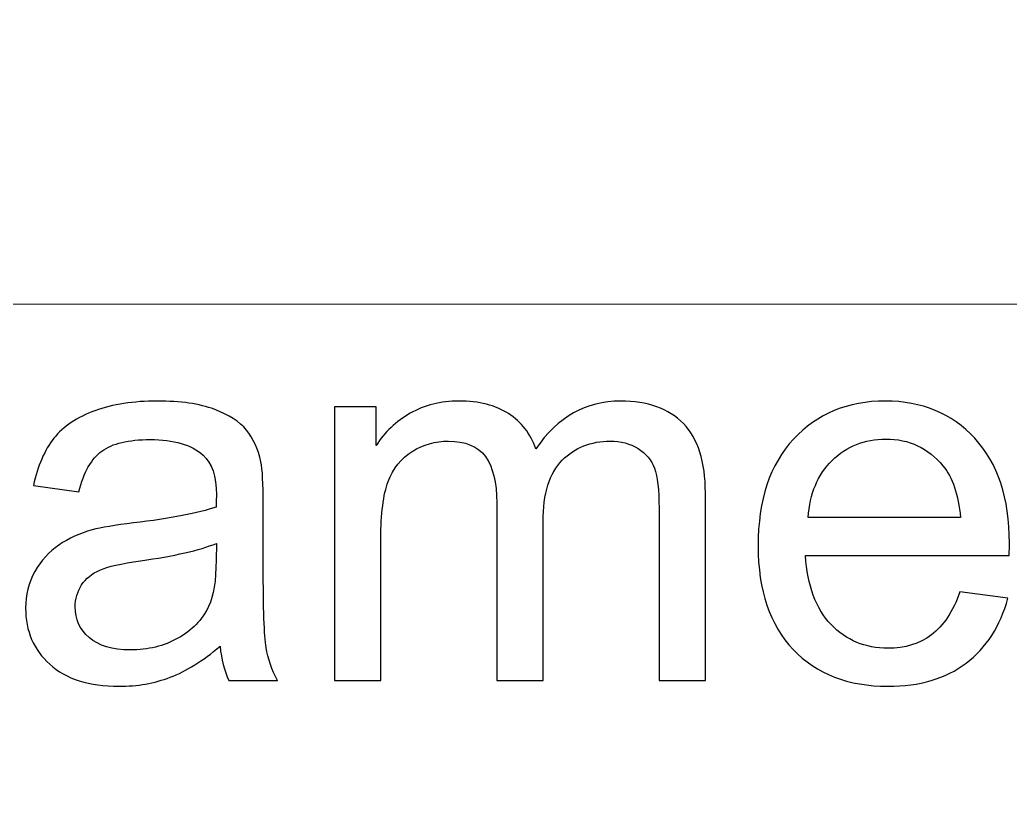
# Model space of a CAD drawing. Header units: centimetres. Extents: x -29.7 to 21.6, y -14.4 to 13.7.
# Drawn here: x -5.247 to -4.154, y 11.094 to 11.954 of the extents above; entities that cross this region are included whole.
import ezdxf

# ---------------------------------------------------------------- set-up
doc = ezdxf.new("R2010")
doc.units = ezdxf.units.CM
doc.header["$MEASUREMENT"] = 0
doc.layers.add('Layer 1', color=7, linetype='Continuous')

msp = doc.modelspace()

# ---------------------------------------------------------------- linework, layer by layer
at = {"layer": 'Layer 1', "color": 1, "lineweight": 9}
for points, knots in [([(-9.06641, 9.70732), (-9.06641, 9.70732), (-9.06641, 13.6953), (-9.06641, 13.6953), (-9.06641, 13.6953), (-9.06641, 13.6953), (0.90354, 13.6953), (0.90354, 13.6953), (0.90354, 13.6953), (0.90354, 13.6953), (0.90354, 9.70732), (0.90354, 9.70732)], [0, 0, 0, 0, 0.25, 0.25, 0.25, 0.25, 0.5, 0.5, 0.5, 0.5, 1, 1, 1, 1]), ([(-1.62536, 11.01684), (-1.62536, 11.01684), (-6.10101, 11.01684), (-6.10101, 11.01684), (-6.10101, 11.01684), (-6.10101, 11.01684), (-6.10101, 11.64086), (-6.10101, 11.64086), (-6.10101, 11.64086), (-6.10101, 11.64086), (-1.62536, 11.64086), (-1.62536, 11.64086), (-1.62536, 11.64086), (-1.62536, 11.64086), (-1.62536, 11.01684), (-1.62536, 11.01684)], [0, 0, 0, 0, 0.2, 0.2, 0.2, 0.2, 0.4, 0.4, 0.4, 0.4, 0.6, 0.6, 0.6, 0.6, 1, 1, 1, 1]), ([(-1.62536, 11.01684), (-1.62536, 11.01684), (-6.10101, 11.01684), (-6.10101, 11.01684), (-6.10101, 11.01684), (-6.10101, 11.01684), (-6.10101, 11.64086), (-6.10101, 11.64086), (-6.10101, 11.64086), (-6.10101, 11.64086), (-1.62536, 11.64086), (-1.62536, 11.64086), (-1.62536, 11.64086), (-1.62536, 11.64086), (-1.62536, 11.01684), (-1.62536, 11.01684)], [0, 0, 0, 0, 0.2, 0.2, 0.2, 0.2, 0.4, 0.4, 0.4, 0.4, 0.6, 0.6, 0.6, 0.6, 1, 1, 1, 1]), ([(-5.02576, 11.2637), (-5.04474, 11.24753), (-5.06304, 11.2362), (-5.08058, 11.22951), (-5.08058, 11.22951), (-5.09811, 11.22283), (-5.1169, 11.21954), (-5.13704, 11.21954), (-5.13704, 11.21954), (-5.17016, 11.21954), (-5.19564, 11.22758), (-5.21346, 11.24375), (-5.21346, 11.24375), (-5.23128, 11.25983), (-5.24019, 11.28046), (-5.24019, 11.30554), (-5.24019, 11.30554), (-5.24019, 11.32027), (-5.2368, 11.33373), (-5.23012, 11.34593), (-5.23012, 11.34593), (-5.22334, 11.35813), (-5.21452, 11.36782), (-5.20368, 11.37518), (-5.20368, 11.37518), (-5.19273, 11.38254), (-5.18053, 11.38816), (-5.16687, 11.39194), (-5.16687, 11.39194), (-5.1568, 11.39455), (-5.14159, 11.39707), (-5.12135, 11.39959), (-5.12135, 11.39959), (-5.08009, 11.40443), (-5.04958, 11.41034), (-5.03011, 11.41712), (-5.03011, 11.41712), (-5.02992, 11.42409), (-5.02982, 11.42855), (-5.02982, 11.43039), (-5.02982, 11.43039), (-5.02982, 11.45111), (-5.03467, 11.46574), (-5.04435, 11.47426), (-5.04435, 11.47426), (-5.05743, 11.48579), (-5.07689, 11.4915), (-5.10266, 11.4915), (-5.10266, 11.4915), (-5.12677, 11.4915), (-5.1446, 11.48724), (-5.15602, 11.47881), (-5.15602, 11.47881), (-5.16755, 11.47039), (-5.17598, 11.45547), (-5.1815, 11.43397), (-5.1815, 11.43397), (-5.1815, 11.43397), (-5.23147, 11.44094), (-5.23147, 11.44094), (-5.23147, 11.44094), (-5.22692, 11.46235), (-5.21946, 11.47969), (-5.209, 11.49286), (-5.209, 11.49286), (-5.19854, 11.50603), (-5.18343, 11.5161), (-5.16368, 11.52327), (-5.16368, 11.52327), (-5.14401, 11.53034), (-5.12106, 11.53392), (-5.0951, 11.53392), (-5.0951, 11.53392), (-5.06934, 11.53392), (-5.04832, 11.53092), (-5.03215, 11.52482), (-5.03215, 11.52482), (-5.01607, 11.51872), (-5.00416, 11.51116), (-4.9966, 11.50196), (-4.9966, 11.50196), (-4.98905, 11.49276), (-4.98372, 11.48114), (-4.98062, 11.46709), (-4.98062, 11.46709), (-4.97898, 11.45838), (-4.9781, 11.44269), (-4.9781, 11.42012), (-4.9781, 11.42012), (-4.9781, 11.42012), (-4.9781, 11.35232), (-4.9781, 11.35232), (-4.9781, 11.35232), (-4.9781, 11.30496), (-4.97704, 11.27503), (-4.97491, 11.26235), (-4.97491, 11.26235), (-4.97287, 11.24966), (-4.96861, 11.23755), (-4.96241, 11.22593), (-4.96241, 11.22593), (-4.96241, 11.22593), (-5.01588, 11.22593), (-5.01588, 11.22593), (-5.01588, 11.22593), (-5.02101, 11.23668), (-5.0243, 11.24927), (-5.02576, 11.2637)], [0, 0, 0, 0, 0.0357143, 0.0357143, 0.0357143, 0.0357143, 0.0714286, 0.0714286, 0.0714286, 0.0714286, 0.1071429, 0.1071429, 0.1071429, 0.1071429, 0.1428571, 0.1428571, 0.1428571, 0.1428571, 0.1785714, 0.1785714, 0.1785714, 0.1785714, 0.2142857, 0.2142857, 0.2142857, 0.2142857, 0.25, 0.25, 0.25, 0.25, 0.2857143, 0.2857143, 0.2857143, 0.2857143, 0.3214286, 0.3214286, 0.3214286, 0.3214286, 0.3571429, 0.3571429, 0.3571429, 0.3571429, 0.3928571, 0.3928571, 0.3928571, 0.3928571, 0.4285714, 0.4285714, 0.4285714, 0.4285714, 0.4642857, 0.4642857, 0.4642857, 0.4642857, 0.5, 0.5, 0.5, 0.5, 0.5357143, 0.5357143, 0.5357143, 0.5357143, 0.5714286, 0.5714286, 0.5714286, 0.5714286, 0.6071429, 0.6071429, 0.6071429, 0.6071429, 0.6428571, 0.6428571, 0.6428571, 0.6428571, 0.6785714, 0.6785714, 0.6785714, 0.6785714, 0.7142857, 0.7142857, 0.7142857, 0.7142857, 0.75, 0.75, 0.75, 0.75, 0.7857143, 0.7857143, 0.7857143, 0.7857143, 0.8214286, 0.8214286, 0.8214286, 0.8214286, 0.8571429, 0.8571429, 0.8571429, 0.8571429, 0.8928571, 0.8928571, 0.8928571, 0.8928571, 0.9285714, 0.9285714, 0.9285714, 0.9285714, 1, 1, 1, 1]), ([(-4.89956, 11.22593), (-4.89956, 11.22593), (-4.89956, 11.52753), (-4.89956, 11.52753), (-4.89956, 11.52753), (-4.89956, 11.52753), (-4.85365, 11.52753), (-4.85365, 11.52753), (-4.85365, 11.52753), (-4.85365, 11.52753), (-4.85365, 11.48492), (-4.85365, 11.48492), (-4.85365, 11.48492), (-4.84425, 11.49964), (-4.83166, 11.51155), (-4.81597, 11.52046), (-4.81597, 11.52046), (-4.80028, 11.52947), (-4.78246, 11.53392), (-4.76241, 11.53392), (-4.76241, 11.53392), (-4.74014, 11.53392), (-4.72183, 11.52927), (-4.70759, 11.52007), (-4.70759, 11.52007), (-4.69336, 11.51078), (-4.68328, 11.49789), (-4.67747, 11.48124), (-4.67747, 11.48124), (-4.65345, 11.51639), (-4.62236, 11.53392), (-4.58401, 11.53392), (-4.58401, 11.53392), (-4.55398, 11.53392), (-4.53084, 11.52569), (-4.51476, 11.50913), (-4.51476, 11.50913), (-4.49858, 11.49257), (-4.49045, 11.46709), (-4.49045, 11.43271), (-4.49045, 11.43271), (-4.49045, 11.43271), (-4.49045, 11.22593), (-4.49045, 11.22593), (-4.49045, 11.22593), (-4.49045, 11.22593), (-4.54159, 11.22593), (-4.54159, 11.22593), (-4.54159, 11.22593), (-4.54159, 11.22593), (-4.54159, 11.41576), (-4.54159, 11.41576), (-4.54159, 11.41576), (-4.54159, 11.4361), (-4.54333, 11.45082), (-4.54662, 11.45983), (-4.54662, 11.45983), (-4.54992, 11.46884), (-4.55592, 11.47601), (-4.56473, 11.48153), (-4.56473, 11.48153), (-4.57345, 11.48705), (-4.58372, 11.48976), (-4.59544, 11.48976), (-4.59544, 11.48976), (-4.61674, 11.48976), (-4.63437, 11.48269), (-4.64842, 11.46864), (-4.64842, 11.46864), (-4.66246, 11.4545), (-4.66943, 11.43194), (-4.66943, 11.40094), (-4.66943, 11.40094), (-4.66943, 11.40094), (-4.66943, 11.22593), (-4.66943, 11.22593), (-4.66943, 11.22593), (-4.66943, 11.22593), (-4.72057, 11.22593), (-4.72057, 11.22593), (-4.72057, 11.22593), (-4.72057, 11.22593), (-4.72057, 11.42167), (-4.72057, 11.42167), (-4.72057, 11.42167), (-4.72057, 11.44433), (-4.72474, 11.46138), (-4.73307, 11.47271), (-4.73307, 11.47271), (-4.74139, 11.48404), (-4.75505, 11.48976), (-4.77394, 11.48976), (-4.77394, 11.48976), (-4.78827, 11.48976), (-4.80154, 11.48598), (-4.81374, 11.47843), (-4.81374, 11.47843), (-4.82595, 11.47087), (-4.83476, 11.45983), (-4.84028, 11.44521), (-4.84028, 11.44521), (-4.84571, 11.43068), (-4.84842, 11.40966), (-4.84842, 11.38225), (-4.84842, 11.38225), (-4.84842, 11.38225), (-4.84842, 11.22593), (-4.84842, 11.22593), (-4.84842, 11.22593), (-4.84842, 11.22593), (-4.89956, 11.22593), (-4.89956, 11.22593)], [0, 0, 0, 0, 0.0344828, 0.0344828, 0.0344828, 0.0344828, 0.0689655, 0.0689655, 0.0689655, 0.0689655, 0.1034483, 0.1034483, 0.1034483, 0.1034483, 0.137931, 0.137931, 0.137931, 0.137931, 0.1724138, 0.1724138, 0.1724138, 0.1724138, 0.2068966, 0.2068966, 0.2068966, 0.2068966, 0.2413793, 0.2413793, 0.2413793, 0.2413793, 0.2758621, 0.2758621, 0.2758621, 0.2758621, 0.3103448, 0.3103448, 0.3103448, 0.3103448, 0.3448276, 0.3448276, 0.3448276, 0.3448276, 0.3793103, 0.3793103, 0.3793103, 0.3793103, 0.4137931, 0.4137931, 0.4137931, 0.4137931, 0.4482759, 0.4482759, 0.4482759, 0.4482759, 0.4827586, 0.4827586, 0.4827586, 0.4827586, 0.5172414, 0.5172414, 0.5172414, 0.5172414, 0.5517241, 0.5517241, 0.5517241, 0.5517241, 0.5862069, 0.5862069, 0.5862069, 0.5862069, 0.6206897, 0.6206897, 0.6206897, 0.6206897, 0.6551724, 0.6551724, 0.6551724, 0.6551724, 0.6896552, 0.6896552, 0.6896552, 0.6896552, 0.7241379, 0.7241379, 0.7241379, 0.7241379, 0.7586207, 0.7586207, 0.7586207, 0.7586207, 0.7931034, 0.7931034, 0.7931034, 0.7931034, 0.8275862, 0.8275862, 0.8275862, 0.8275862, 0.862069, 0.862069, 0.862069, 0.862069, 0.8965517, 0.8965517, 0.8965517, 0.8965517, 0.9310345, 0.9310345, 0.9310345, 0.9310345, 1, 1, 1, 1]), ([(-4.20977, 11.32356), (-4.20977, 11.32356), (-4.15689, 11.31658), (-4.15689, 11.31658), (-4.15689, 11.31658), (-4.16512, 11.28588), (-4.18052, 11.26196), (-4.20299, 11.24501), (-4.20299, 11.24501), (-4.22546, 11.22806), (-4.25413, 11.21954), (-4.28909, 11.21954), (-4.28909, 11.21954), (-4.33306, 11.21954), (-4.36793, 11.2331), (-4.39369, 11.26022), (-4.39369, 11.26022), (-4.41946, 11.28724), (-4.43234, 11.3253), (-4.43234, 11.37421), (-4.43234, 11.37421), (-4.43234, 11.42477), (-4.41936, 11.46409), (-4.39331, 11.49199), (-4.39331, 11.49199), (-4.36725, 11.51998), (-4.33345, 11.53392), (-4.2919, 11.53392), (-4.2919, 11.53392), (-4.25171, 11.53392), (-4.21887, 11.52027), (-4.1934, 11.49286), (-4.1934, 11.49286), (-4.16793, 11.46545), (-4.15514, 11.4269), (-4.15514, 11.37721), (-4.15514, 11.37721), (-4.15514, 11.37421), (-4.15524, 11.36966), (-4.15543, 11.36366), (-4.15543, 11.36366), (-4.15543, 11.36366), (-4.38004, 11.36366), (-4.38004, 11.36366), (-4.38004, 11.36366), (-4.3781, 11.33063), (-4.3688, 11.30525), (-4.35195, 11.28772), (-4.35195, 11.28772), (-4.33519, 11.27019), (-4.31418, 11.26138), (-4.28909, 11.26138), (-4.28909, 11.26138), (-4.2704, 11.26138), (-4.25442, 11.26632), (-4.24125, 11.2762), (-4.24125, 11.2762), (-4.22798, 11.28608), (-4.21752, 11.30186), (-4.20977, 11.32356)], [0, 0, 0, 0, 0.0625, 0.0625, 0.0625, 0.0625, 0.125, 0.125, 0.125, 0.125, 0.1875, 0.1875, 0.1875, 0.1875, 0.25, 0.25, 0.25, 0.25, 0.3125, 0.3125, 0.3125, 0.3125, 0.375, 0.375, 0.375, 0.375, 0.4375, 0.4375, 0.4375, 0.4375, 0.5, 0.5, 0.5, 0.5, 0.5625, 0.5625, 0.5625, 0.5625, 0.625, 0.625, 0.625, 0.625, 0.6875, 0.6875, 0.6875, 0.6875, 0.75, 0.75, 0.75, 0.75, 0.8125, 0.8125, 0.8125, 0.8125, 0.875, 0.875, 0.875, 0.875, 1, 1, 1, 1]), ([(-4.37713, 11.4055), (-4.37713, 11.4055), (-4.20919, 11.4055), (-4.20919, 11.4055), (-4.20919, 11.4055), (-4.21142, 11.43087), (-4.21791, 11.44985), (-4.22846, 11.46254), (-4.22846, 11.46254), (-4.24464, 11.4822), (-4.26575, 11.49208), (-4.29161, 11.49208), (-4.29161, 11.49208), (-4.31505, 11.49208), (-4.33471, 11.48424), (-4.35069, 11.46855), (-4.35069, 11.46855), (-4.36658, 11.45286), (-4.37539, 11.43184), (-4.37713, 11.4055)], [0, 0, 0, 0, 0.1666667, 0.1666667, 0.1666667, 0.1666667, 0.3333333, 0.3333333, 0.3333333, 0.3333333, 0.5, 0.5, 0.5, 0.5, 0.6666667, 0.6666667, 0.6666667, 0.6666667, 1, 1, 1, 1]), ([(-5.02982, 11.37702), (-5.04842, 11.36947), (-5.07631, 11.36307), (-5.11351, 11.35784), (-5.11351, 11.35784), (-5.13462, 11.35484), (-5.14953, 11.35145), (-5.15825, 11.34767), (-5.15825, 11.34767), (-5.16697, 11.3439), (-5.17365, 11.33838), (-5.1784, 11.33121), (-5.1784, 11.33121), (-5.18314, 11.32395), (-5.18556, 11.31591), (-5.18556, 11.307), (-5.18556, 11.307), (-5.18556, 11.29353), (-5.18043, 11.2822), (-5.17007, 11.27319), (-5.17007, 11.27319), (-5.1597, 11.26419), (-5.1446, 11.25963), (-5.12474, 11.25963), (-5.12474, 11.25963), (-5.10508, 11.25963), (-5.08755, 11.2639), (-5.07215, 11.27252), (-5.07215, 11.27252), (-5.05685, 11.28104), (-5.04551, 11.29276), (-5.03835, 11.30758), (-5.03835, 11.30758), (-5.03283, 11.3191), (-5.03011, 11.33605), (-5.03011, 11.35843), (-5.03011, 11.35843), (-5.03011, 11.35843), (-5.02982, 11.37702), (-5.02982, 11.37702)], [0, 0, 0, 0, 0.0909091, 0.0909091, 0.0909091, 0.0909091, 0.1818182, 0.1818182, 0.1818182, 0.1818182, 0.2727273, 0.2727273, 0.2727273, 0.2727273, 0.3636364, 0.3636364, 0.3636364, 0.3636364, 0.4545455, 0.4545455, 0.4545455, 0.4545455, 0.5454545, 0.5454545, 0.5454545, 0.5454545, 0.6363636, 0.6363636, 0.6363636, 0.6363636, 0.7272727, 0.7272727, 0.7272727, 0.7272727, 0.8181818, 0.8181818, 0.8181818, 0.8181818, 1, 1, 1, 1])]:
    msp.add_open_spline(points, degree=3, knots=knots, dxfattribs=at)
at = {"layer": 'Layer 1', "color": 250}
for points, knots in [([(-5.02576, 11.2637), (-5.04474, 11.24753), (-5.06304, 11.2362), (-5.08058, 11.22951), (-5.08058, 11.22951), (-5.09811, 11.22283), (-5.1169, 11.21954), (-5.13704, 11.21954), (-5.13704, 11.21954), (-5.17016, 11.21954), (-5.19564, 11.22758), (-5.21346, 11.24375), (-5.21346, 11.24375), (-5.23128, 11.25983), (-5.24019, 11.28046), (-5.24019, 11.30554), (-5.24019, 11.30554), (-5.24019, 11.32027), (-5.2368, 11.33373), (-5.23012, 11.34593), (-5.23012, 11.34593), (-5.22334, 11.35813), (-5.21452, 11.36782), (-5.20368, 11.37518), (-5.20368, 11.37518), (-5.19273, 11.38254), (-5.18053, 11.38816), (-5.16687, 11.39194), (-5.16687, 11.39194), (-5.1568, 11.39455), (-5.14159, 11.39707), (-5.12135, 11.39959), (-5.12135, 11.39959), (-5.08009, 11.40443), (-5.04958, 11.41034), (-5.03011, 11.41712), (-5.03011, 11.41712), (-5.02992, 11.42409), (-5.02982, 11.42855), (-5.02982, 11.43039), (-5.02982, 11.43039), (-5.02982, 11.45111), (-5.03467, 11.46574), (-5.04435, 11.47426), (-5.04435, 11.47426), (-5.05743, 11.48579), (-5.07689, 11.4915), (-5.10266, 11.4915), (-5.10266, 11.4915), (-5.12677, 11.4915), (-5.1446, 11.48724), (-5.15602, 11.47881), (-5.15602, 11.47881), (-5.16755, 11.47039), (-5.17598, 11.45547), (-5.1815, 11.43397), (-5.1815, 11.43397), (-5.1815, 11.43397), (-5.23147, 11.44094), (-5.23147, 11.44094), (-5.23147, 11.44094), (-5.22692, 11.46235), (-5.21946, 11.47969), (-5.209, 11.49286), (-5.209, 11.49286), (-5.19854, 11.50603), (-5.18343, 11.5161), (-5.16368, 11.52327), (-5.16368, 11.52327), (-5.14401, 11.53034), (-5.12106, 11.53392), (-5.0951, 11.53392), (-5.0951, 11.53392), (-5.06934, 11.53392), (-5.04832, 11.53092), (-5.03215, 11.52482), (-5.03215, 11.52482), (-5.01607, 11.51872), (-5.00416, 11.51116), (-4.9966, 11.50196), (-4.9966, 11.50196), (-4.98905, 11.49276), (-4.98372, 11.48114), (-4.98062, 11.46709), (-4.98062, 11.46709), (-4.97898, 11.45838), (-4.9781, 11.44269), (-4.9781, 11.42012), (-4.9781, 11.42012), (-4.9781, 11.42012), (-4.9781, 11.35232), (-4.9781, 11.35232), (-4.9781, 11.35232), (-4.9781, 11.30496), (-4.97704, 11.27503), (-4.97491, 11.26235), (-4.97491, 11.26235), (-4.97287, 11.24966), (-4.96861, 11.23755), (-4.96241, 11.22593), (-4.96241, 11.22593), (-4.96241, 11.22593), (-5.01588, 11.22593), (-5.01588, 11.22593), (-5.01588, 11.22593), (-5.02101, 11.23668), (-5.0243, 11.24927), (-5.02576, 11.2637)], [0, 0, 0, 0, 0.0357143, 0.0357143, 0.0357143, 0.0357143, 0.0714286, 0.0714286, 0.0714286, 0.0714286, 0.1071429, 0.1071429, 0.1071429, 0.1071429, 0.1428571, 0.1428571, 0.1428571, 0.1428571, 0.1785714, 0.1785714, 0.1785714, 0.1785714, 0.2142857, 0.2142857, 0.2142857, 0.2142857, 0.25, 0.25, 0.25, 0.25, 0.2857143, 0.2857143, 0.2857143, 0.2857143, 0.3214286, 0.3214286, 0.3214286, 0.3214286, 0.3571429, 0.3571429, 0.3571429, 0.3571429, 0.3928571, 0.3928571, 0.3928571, 0.3928571, 0.4285714, 0.4285714, 0.4285714, 0.4285714, 0.4642857, 0.4642857, 0.4642857, 0.4642857, 0.5, 0.5, 0.5, 0.5, 0.5357143, 0.5357143, 0.5357143, 0.5357143, 0.5714286, 0.5714286, 0.5714286, 0.5714286, 0.6071429, 0.6071429, 0.6071429, 0.6071429, 0.6428571, 0.6428571, 0.6428571, 0.6428571, 0.6785714, 0.6785714, 0.6785714, 0.6785714, 0.7142857, 0.7142857, 0.7142857, 0.7142857, 0.75, 0.75, 0.75, 0.75, 0.7857143, 0.7857143, 0.7857143, 0.7857143, 0.8214286, 0.8214286, 0.8214286, 0.8214286, 0.8571429, 0.8571429, 0.8571429, 0.8571429, 0.8928571, 0.8928571, 0.8928571, 0.8928571, 0.9285714, 0.9285714, 0.9285714, 0.9285714, 1, 1, 1, 1]), ([(-4.89956, 11.22593), (-4.89956, 11.22593), (-4.89956, 11.52753), (-4.89956, 11.52753), (-4.89956, 11.52753), (-4.89956, 11.52753), (-4.85365, 11.52753), (-4.85365, 11.52753), (-4.85365, 11.52753), (-4.85365, 11.52753), (-4.85365, 11.48492), (-4.85365, 11.48492), (-4.85365, 11.48492), (-4.84425, 11.49964), (-4.83166, 11.51155), (-4.81597, 11.52046), (-4.81597, 11.52046), (-4.80028, 11.52947), (-4.78246, 11.53392), (-4.76241, 11.53392), (-4.76241, 11.53392), (-4.74014, 11.53392), (-4.72183, 11.52927), (-4.70759, 11.52007), (-4.70759, 11.52007), (-4.69336, 11.51078), (-4.68328, 11.49789), (-4.67747, 11.48124), (-4.67747, 11.48124), (-4.65345, 11.51639), (-4.62236, 11.53392), (-4.58401, 11.53392), (-4.58401, 11.53392), (-4.55398, 11.53392), (-4.53084, 11.52569), (-4.51476, 11.50913), (-4.51476, 11.50913), (-4.49858, 11.49257), (-4.49045, 11.46709), (-4.49045, 11.43271), (-4.49045, 11.43271), (-4.49045, 11.43271), (-4.49045, 11.22593), (-4.49045, 11.22593), (-4.49045, 11.22593), (-4.49045, 11.22593), (-4.54159, 11.22593), (-4.54159, 11.22593), (-4.54159, 11.22593), (-4.54159, 11.22593), (-4.54159, 11.41576), (-4.54159, 11.41576), (-4.54159, 11.41576), (-4.54159, 11.4361), (-4.54333, 11.45082), (-4.54662, 11.45983), (-4.54662, 11.45983), (-4.54992, 11.46884), (-4.55592, 11.47601), (-4.56473, 11.48153), (-4.56473, 11.48153), (-4.57345, 11.48705), (-4.58372, 11.48976), (-4.59544, 11.48976), (-4.59544, 11.48976), (-4.61674, 11.48976), (-4.63437, 11.48269), (-4.64842, 11.46864), (-4.64842, 11.46864), (-4.66246, 11.4545), (-4.66943, 11.43194), (-4.66943, 11.40094), (-4.66943, 11.40094), (-4.66943, 11.40094), (-4.66943, 11.22593), (-4.66943, 11.22593), (-4.66943, 11.22593), (-4.66943, 11.22593), (-4.72057, 11.22593), (-4.72057, 11.22593), (-4.72057, 11.22593), (-4.72057, 11.22593), (-4.72057, 11.42167), (-4.72057, 11.42167), (-4.72057, 11.42167), (-4.72057, 11.44433), (-4.72474, 11.46138), (-4.73307, 11.47271), (-4.73307, 11.47271), (-4.74139, 11.48404), (-4.75505, 11.48976), (-4.77394, 11.48976), (-4.77394, 11.48976), (-4.78827, 11.48976), (-4.80154, 11.48598), (-4.81374, 11.47843), (-4.81374, 11.47843), (-4.82595, 11.47087), (-4.83476, 11.45983), (-4.84028, 11.44521), (-4.84028, 11.44521), (-4.84571, 11.43068), (-4.84842, 11.40966), (-4.84842, 11.38225), (-4.84842, 11.38225), (-4.84842, 11.38225), (-4.84842, 11.22593), (-4.84842, 11.22593), (-4.84842, 11.22593), (-4.84842, 11.22593), (-4.89956, 11.22593), (-4.89956, 11.22593)], [0, 0, 0, 0, 0.0344828, 0.0344828, 0.0344828, 0.0344828, 0.0689655, 0.0689655, 0.0689655, 0.0689655, 0.1034483, 0.1034483, 0.1034483, 0.1034483, 0.137931, 0.137931, 0.137931, 0.137931, 0.1724138, 0.1724138, 0.1724138, 0.1724138, 0.2068966, 0.2068966, 0.2068966, 0.2068966, 0.2413793, 0.2413793, 0.2413793, 0.2413793, 0.2758621, 0.2758621, 0.2758621, 0.2758621, 0.3103448, 0.3103448, 0.3103448, 0.3103448, 0.3448276, 0.3448276, 0.3448276, 0.3448276, 0.3793103, 0.3793103, 0.3793103, 0.3793103, 0.4137931, 0.4137931, 0.4137931, 0.4137931, 0.4482759, 0.4482759, 0.4482759, 0.4482759, 0.4827586, 0.4827586, 0.4827586, 0.4827586, 0.5172414, 0.5172414, 0.5172414, 0.5172414, 0.5517241, 0.5517241, 0.5517241, 0.5517241, 0.5862069, 0.5862069, 0.5862069, 0.5862069, 0.6206897, 0.6206897, 0.6206897, 0.6206897, 0.6551724, 0.6551724, 0.6551724, 0.6551724, 0.6896552, 0.6896552, 0.6896552, 0.6896552, 0.7241379, 0.7241379, 0.7241379, 0.7241379, 0.7586207, 0.7586207, 0.7586207, 0.7586207, 0.7931034, 0.7931034, 0.7931034, 0.7931034, 0.8275862, 0.8275862, 0.8275862, 0.8275862, 0.862069, 0.862069, 0.862069, 0.862069, 0.8965517, 0.8965517, 0.8965517, 0.8965517, 0.9310345, 0.9310345, 0.9310345, 0.9310345, 1, 1, 1, 1]), ([(-4.20977, 11.32356), (-4.20977, 11.32356), (-4.15689, 11.31658), (-4.15689, 11.31658), (-4.15689, 11.31658), (-4.16512, 11.28588), (-4.18052, 11.26196), (-4.20299, 11.24501), (-4.20299, 11.24501), (-4.22546, 11.22806), (-4.25413, 11.21954), (-4.28909, 11.21954), (-4.28909, 11.21954), (-4.33306, 11.21954), (-4.36793, 11.2331), (-4.39369, 11.26022), (-4.39369, 11.26022), (-4.41946, 11.28724), (-4.43234, 11.3253), (-4.43234, 11.37421), (-4.43234, 11.37421), (-4.43234, 11.42477), (-4.41936, 11.46409), (-4.39331, 11.49199), (-4.39331, 11.49199), (-4.36725, 11.51998), (-4.33345, 11.53392), (-4.2919, 11.53392), (-4.2919, 11.53392), (-4.25171, 11.53392), (-4.21887, 11.52027), (-4.1934, 11.49286), (-4.1934, 11.49286), (-4.16793, 11.46545), (-4.15514, 11.4269), (-4.15514, 11.37721), (-4.15514, 11.37721), (-4.15514, 11.37421), (-4.15524, 11.36966), (-4.15543, 11.36366), (-4.15543, 11.36366), (-4.15543, 11.36366), (-4.38004, 11.36366), (-4.38004, 11.36366), (-4.38004, 11.36366), (-4.3781, 11.33063), (-4.3688, 11.30525), (-4.35195, 11.28772), (-4.35195, 11.28772), (-4.33519, 11.27019), (-4.31418, 11.26138), (-4.28909, 11.26138), (-4.28909, 11.26138), (-4.2704, 11.26138), (-4.25442, 11.26632), (-4.24125, 11.2762), (-4.24125, 11.2762), (-4.22798, 11.28608), (-4.21752, 11.30186), (-4.20977, 11.32356)], [0, 0, 0, 0, 0.0625, 0.0625, 0.0625, 0.0625, 0.125, 0.125, 0.125, 0.125, 0.1875, 0.1875, 0.1875, 0.1875, 0.25, 0.25, 0.25, 0.25, 0.3125, 0.3125, 0.3125, 0.3125, 0.375, 0.375, 0.375, 0.375, 0.4375, 0.4375, 0.4375, 0.4375, 0.5, 0.5, 0.5, 0.5, 0.5625, 0.5625, 0.5625, 0.5625, 0.625, 0.625, 0.625, 0.625, 0.6875, 0.6875, 0.6875, 0.6875, 0.75, 0.75, 0.75, 0.75, 0.8125, 0.8125, 0.8125, 0.8125, 0.875, 0.875, 0.875, 0.875, 1, 1, 1, 1]), ([(-4.37713, 11.4055), (-4.37713, 11.4055), (-4.20919, 11.4055), (-4.20919, 11.4055), (-4.20919, 11.4055), (-4.21142, 11.43087), (-4.21791, 11.44985), (-4.22846, 11.46254), (-4.22846, 11.46254), (-4.24464, 11.4822), (-4.26575, 11.49208), (-4.29161, 11.49208), (-4.29161, 11.49208), (-4.31505, 11.49208), (-4.33471, 11.48424), (-4.35069, 11.46855), (-4.35069, 11.46855), (-4.36658, 11.45286), (-4.37539, 11.43184), (-4.37713, 11.4055)], [0, 0, 0, 0, 0.1666667, 0.1666667, 0.1666667, 0.1666667, 0.3333333, 0.3333333, 0.3333333, 0.3333333, 0.5, 0.5, 0.5, 0.5, 0.6666667, 0.6666667, 0.6666667, 0.6666667, 1, 1, 1, 1]), ([(-5.02982, 11.37702), (-5.04842, 11.36947), (-5.07631, 11.36307), (-5.11351, 11.35784), (-5.11351, 11.35784), (-5.13462, 11.35484), (-5.14953, 11.35145), (-5.15825, 11.34767), (-5.15825, 11.34767), (-5.16697, 11.3439), (-5.17365, 11.33838), (-5.1784, 11.33121), (-5.1784, 11.33121), (-5.18314, 11.32395), (-5.18556, 11.31591), (-5.18556, 11.307), (-5.18556, 11.307), (-5.18556, 11.29353), (-5.18043, 11.2822), (-5.17007, 11.27319), (-5.17007, 11.27319), (-5.1597, 11.26419), (-5.1446, 11.25963), (-5.12474, 11.25963), (-5.12474, 11.25963), (-5.10508, 11.25963), (-5.08755, 11.2639), (-5.07215, 11.27252), (-5.07215, 11.27252), (-5.05685, 11.28104), (-5.04551, 11.29276), (-5.03835, 11.30758), (-5.03835, 11.30758), (-5.03283, 11.3191), (-5.03011, 11.33605), (-5.03011, 11.35843), (-5.03011, 11.35843), (-5.03011, 11.35843), (-5.02982, 11.37702), (-5.02982, 11.37702)], [0, 0, 0, 0, 0.0909091, 0.0909091, 0.0909091, 0.0909091, 0.1818182, 0.1818182, 0.1818182, 0.1818182, 0.2727273, 0.2727273, 0.2727273, 0.2727273, 0.3636364, 0.3636364, 0.3636364, 0.3636364, 0.4545455, 0.4545455, 0.4545455, 0.4545455, 0.5454545, 0.5454545, 0.5454545, 0.5454545, 0.6363636, 0.6363636, 0.6363636, 0.6363636, 0.7272727, 0.7272727, 0.7272727, 0.7272727, 0.8181818, 0.8181818, 0.8181818, 0.8181818, 1, 1, 1, 1])]:
    msp.add_open_spline(points, degree=3, knots=knots, dxfattribs=at)

doc.saveas('drawing.dxf')
